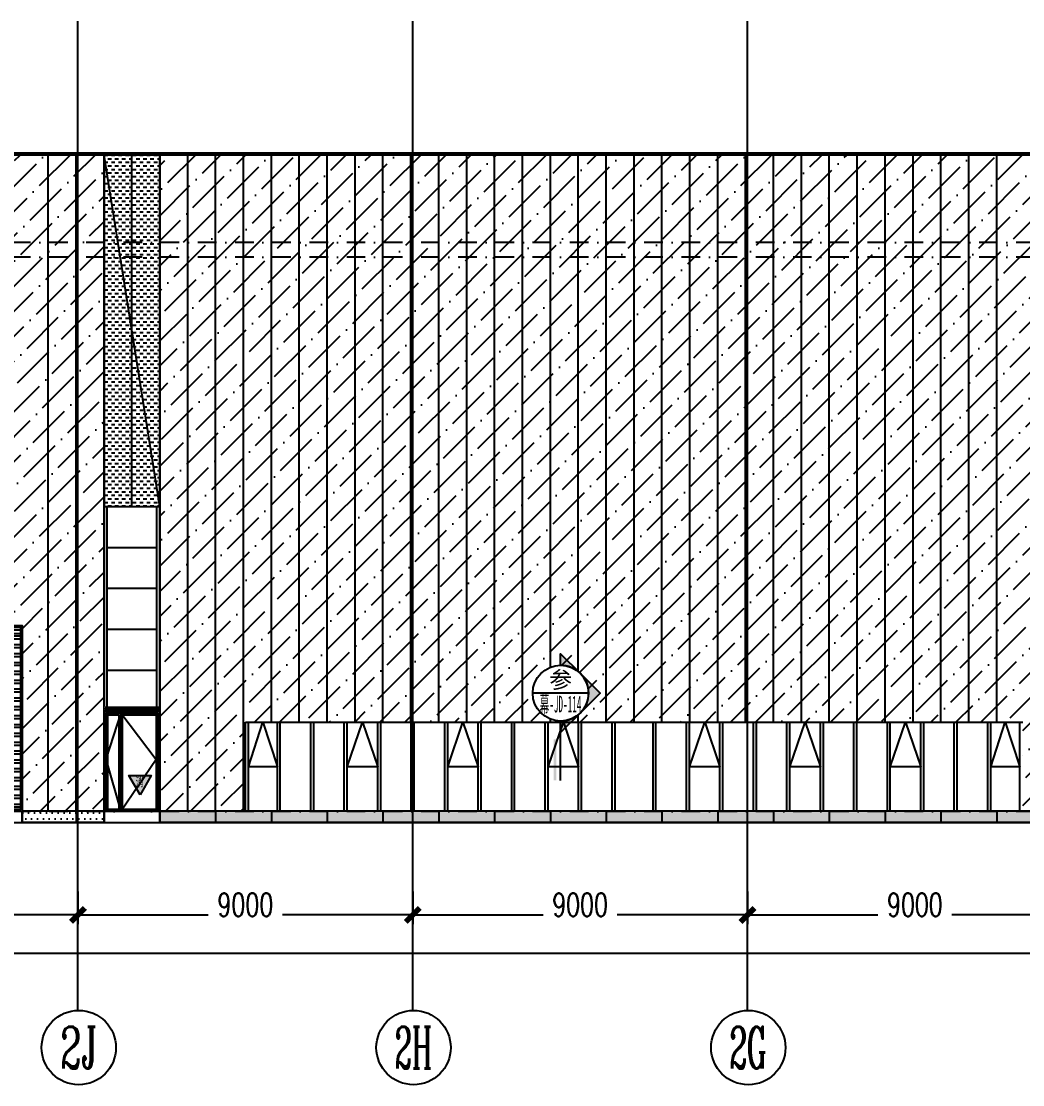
# Model space of a CAD drawing. Extents: x -2072575 to 87763, y 445513 to 805276.
# Drawn here: x -984925 to -958000, y 499738 to 528335 of the extents above; entities that cross this region are included whole.
import ezdxf
from ezdxf.enums import TextEntityAlignment as Align

# ---------------------------------------------------------------- set-up
doc = ezdxf.new("R2010")
doc.units = 0
doc.header["$LTSCALE"] = 1000
for name, pattern in [('__DASH', [0.35, 0.25, -0.1]), ('CENTER', [2, 1.25, -0.25, 0.25, -0.25]), ('DASHDOT', [1, 0.5, -0.25, 0, -0.25]), ('DOT', [0.25, 0, -0.25]), ('DOTE', [2.42, 2, -0.2, 0.02, -0.2])]:
    doc.linetypes.add(name, pattern=pattern)
doc.layers.get('Defpoints').update_dxf_attribs({"color": 210})
for name, color, linetype in [('!ZN1-填充-8', 8, 'Continuous'), ('!ZN1-文字-7', 7, 'Continuous'), ('!ZN1-标注-173', 173, 'Continuous'), ('!ZN3-玻璃幕墙-4', 4, 'Continuous'), ('!ZN4-辅助材料-1', 1, 'Continuous'), ('!ZN7-索引-3', 3, 'Continuous'), ('3符号', 3, 'Continuous'), ('3铝板幕墙', 3, 'Continuous'), ('4玻璃幕墙', 4, 'Continuous'), ('A-AXIS-DOTE', 14, 'DOTE'), ('A-HATCH-2', 251, 'Continuous'), ('A-LIN-V', 9, 'Continuous'), ('A-WINDOW', 140, 'Continuous'), ('A-云线', 50, 'Continuous'), ('A-门窗表显示尺寸', 160, 'Continuous'), ('AS-WALL', 40, 'Continuous'), ('DIM', 173, 'Continuous'), ('DOT', 8, 'DOT'), ('DOTE', 1, 'CENTER'), ('IE-填充-JYZS', 7, 'Continuous'), ('压型钢板', 23, 'Continuous')]:
    doc.layers.add(name, color=color, linetype=linetype)
doc.layers.add('A-WALL-HATCH', color=8, linetype='Continuous', lineweight=13)
doc.styles.add('_TCH_AXIS', font='COMPLEX', dxfattribs={"bigfont": 'GBCBIG'})
doc.styles.add('A-DIM_T3', font='SIMPLEX', dxfattribs={"width": 0.705882, "bigfont": 'GBCBIG'})
doc.styles.add('A-STANDARD', font='SIMPLEX', dxfattribs={"bigfont": 'GBCBIG'})
doc.styles.add('DHTEXT-1', font='romans.shx', dxfattribs={"width": 0.7, "bigfont": 'chinese.shx'})
doc.styles.add('中南符号', font='simhei.ttf')
doc.styles.add('样式 1', font='romans.shx', dxfattribs={"width": 0.7, "bigfont": 'chinese.shx'})
doc.dimstyles.new('A-DIM&&20', dxfattribs={"dimtxt": 59.5, "dimasz": 20, "dimexe": 20, "dimexo": 20, "dimgap": 25.25, "dimtad": 1, "dimdec": 0, "dimzin": 0, "dimdsep": 46, "dimtxsty": 'A-DIM_T3', "dimblk": 'ARCHTICK', "dimcen": 0.09, "dimclrt": 7, "dimazin": 2, "dimtfac": 1, "dimtdec": 0, "dimtix": 1, "dimtmove": 2, "dimatfit": 3, "dimfxl": 0, "dimtolj": 1, "dimtzin": 0, "dimarcsym": 0})
doc.dimstyles.new('ZN250', dxfattribs={"dimscale": 250, "dimtxt": 2.5, "dimasz": 1.5, "dimexe": 1, "dimexo": 2, "dimgap": 0.9, "dimtad": 1, "dimdec": 0, "dimdsep": 46, "dimtxsty": 'DHTEXT-1', "dimblk": 'ARCHTICK', "dimcen": 2.5, "dimclrd": 173, "dimclre": 173, "dimclrt": 7, "dimazin": 2, "dimtfac": 1, "dimtdec": 0, "dimtix": 1, "dimtmove": 2, "dimatfit": 3, "dimfxl": 0, "dimarcsym": 0})
pattern_1 = [(45, (14478.8, 0), (252.5697, 926.08891), [1190.625, -238.125, 0, -238.125])]

# ---------------------------------------------------------------- blocks, each defined once
blk = doc.blocks.new('消防救援口标识')
blk.add_wipeout([(0, 0), (-150, 260), (150, 260)]).dxf.layer = '!ZN1-标注-173'
at = {"layer": '!ZN1-填充-8'}
h = blk.add_hatch(color=252, dxfattribs=at)
h.dxf.hatch_style = 1
h.paths.add_polyline_path([(0, 0), (-150, 260), (150, 260)])
at = {"layer": '!ZN1-标注-173'}
blk.add_lwpolyline([(0, 0), (-150, 260), (150, 260)], close=True, dxfattribs=at)
at = {"layer": '!ZN1-文字-7', "ltscale": 1.5, "style": '样式 1', "width": 0.7}
blk.add_text('消', height=120, dxfattribs=at).set_placement((-62, 164), align=Align.MIDDLE_LEFT)
blk = doc.blocks.new('w4243')
at = {"layer": '!ZN4-辅助材料-1', "xscale": 2, "yscale": 2, "zscale": 2}
blk.add_blockref('消防救援口标识', (-1646421, 506714), dxfattribs=at)
blk = doc.blocks.new('WM1328')
at = {"layer": '4玻璃幕墙'}
for p, q in [((-1822540, 519937), (-1821040, 519937)), ((-1822540, 517237), (-1822540, 519937)), ((-1821040, 519937), (-1821040, 517237)), ((-1822490, 517237), (-1822490, 519887)), ((-1822490, 519887), (-1822090, 519887)), ((-1822440, 517287), (-1822440, 519837)), ((-1822440, 519837), (-1822140, 519837)), ((-1822140, 519837), (-1822140, 517287)), ((-1822090, 517237), (-1822090, 519887)), ((-1822090, 519887), (-1821090, 519887)), ((-1822040, 517287), (-1822040, 519837)), ((-1822040, 519837), (-1821140, 519837)), ((-1821090, 519887), (-1821090, 517237)), ((-1821040, 517237), (-1822540, 517237)), ((-1822140, 517287), (-1822440, 517287)), ((-1821140, 517287), (-1822040, 517287))]:
    blk.add_line(p, q, dxfattribs=at)
blk.add_lwpolyline([(-1822090, 519887), (-1822490, 518640), (-1822090, 517237)], dxfattribs=at)
at = {"layer": 'A-WALL-HATCH'}
blk.add_blockref('w4243', (-175149, 10966), dxfattribs=at)
at = {"layer": '4玻璃幕墙'}
blk.add_line((-1821140, 519837), (-1821140, 517287), dxfattribs=at)
blk.add_lwpolyline([(-1822090, 519887), (-1821140, 518630), (-1822090, 517237)], dxfattribs=at)
blk = doc.blocks.new('_ArchTick')
at = {"color": 0, "linetype": 'ByBlock', "const_width": 0.4}
blk.add_lwpolyline([(-0.5, -0.5), (0.5, 0.5)], dxfattribs=at)
blk = doc.blocks.new('*D29')
at = {"layer": 'A-门窗表显示尺寸', "color": 0, "lineweight": -2, "transparency": 16777216}
for p, q in [((-1641480, 522217), (-1641480, 522000)), ((-1638480, 522217), (-1638480, 522000)), ((-1641480, 522020), (-1638480, 522020))]:
    blk.add_line(p, q, dxfattribs=at)
at = {"layer": 'Defpoints', "color": 0, "transparency": 16777216}
for p in [(-1641480, 522237), (-1638480, 522237), (-1638480, 522020)]:
    blk.add_point(p, dxfattribs=at)
at = {"layer": 'A-门窗表显示尺寸', "color": 0, "lineweight": -2, "transparency": 16777216, "xscale": 20, "yscale": 20, "zscale": 20, "rotation": 180}
blk.add_blockref('_ArchTick', (-1641480, 522020), dxfattribs=at)
at = {"layer": 'A-门窗表显示尺寸', "color": 0, "lineweight": -2, "transparency": 16777216, "xscale": 20, "yscale": 20, "zscale": 20}
blk.add_blockref('_ArchTick', (-1638480, 522020), dxfattribs=at)
at = {"layer": 'A-门窗表显示尺寸', "color": 7, "transparency": 16777216, "insert": (-1639980, 522075), "char_height": 59.5, "attachment_point": 5, "style": 'A-DIM_T3'}
blk.add_mtext('\\A1;3000', dxfattribs=at)
blk = doc.blocks.new('*D30')
at = {"layer": 'A-门窗表显示尺寸', "color": 0, "lineweight": -2, "transparency": 16777216}
for p, q in [((-1644480, 522217), (-1644480, 522000)), ((-1641480, 522217), (-1641480, 522000)), ((-1644480, 522020), (-1641480, 522020))]:
    blk.add_line(p, q, dxfattribs=at)
at = {"layer": 'Defpoints', "color": 0, "transparency": 16777216}
for p in [(-1644480, 522237), (-1641480, 522237), (-1641480, 522020)]:
    blk.add_point(p, dxfattribs=at)
at = {"layer": 'A-门窗表显示尺寸', "color": 0, "lineweight": -2, "transparency": 16777216, "xscale": 20, "yscale": 20, "zscale": 20, "rotation": 180}
blk.add_blockref('_ArchTick', (-1644480, 522020), dxfattribs=at)
at = {"layer": 'A-门窗表显示尺寸', "color": 0, "lineweight": -2, "transparency": 16777216, "xscale": 20, "yscale": 20, "zscale": 20}
blk.add_blockref('_ArchTick', (-1641480, 522020), dxfattribs=at)
at = {"layer": 'A-门窗表显示尺寸', "color": 7, "transparency": 16777216, "insert": (-1642980, 522075), "char_height": 59.5, "attachment_point": 5, "style": 'A-DIM_T3'}
blk.add_mtext('\\A1;3000', dxfattribs=at)
blk = doc.blocks.new('*D31')
at = {"layer": 'A-门窗表显示尺寸', "color": 0, "lineweight": -2, "transparency": 16777216}
for p, q in [((-1638740, 522237), (-1639001, 522237)), ((-1638981, 517237), (-1638981, 522237)), ((-1638740, 517237), (-1639001, 517237))]:
    blk.add_line(p, q, dxfattribs=at)
at = {"layer": 'Defpoints', "color": 0, "transparency": 16777216}
for p in [(-1638981, 522237), (-1638720, 522237), (-1638720, 517237)]:
    blk.add_point(p, dxfattribs=at)
at = {"layer": 'A-门窗表显示尺寸', "color": 0, "lineweight": -2, "transparency": 16777216, "xscale": 20, "yscale": 20, "zscale": 20}
for p, rotation in [((-1638981, 522237), 90), ((-1638981, 517237), 270)]:
    blk.add_blockref('_ArchTick', p, dxfattribs=dict(at, rotation=rotation))
at = {"layer": 'A-门窗表显示尺寸', "color": 7, "transparency": 16777216, "insert": (-1639036, 519737), "char_height": 59.5, "attachment_point": 5, "rotation": 90, "style": 'A-DIM_T3'}
blk.add_mtext('\\A1;5000', dxfattribs=at)
blk = doc.blocks.new('*D990')
at = {"layer": 'Defpoints', "color": 0, "ltscale": 2500, "transparency": 16777216}
for p in [(0, -1657), (156300, -1657), (156300, -3824)]:
    blk.add_point(p, dxfattribs=at)
at = {"layer": 'DIM', "color": 173, "linetype": 'ByBlock', "lineweight": -2, "ltscale": 2500, "transparency": 16777216}
for p, q in [((0, -2157), (0, -4074)), ((156300, -2157), (156300, -4074)), ((0, -3824), (76719, -3824)), ((156300, -3824), (79481, -3824))]:
    blk.add_line(p, q, dxfattribs=at)
at = {"layer": 'DIM', "color": 173, "lineweight": -2, "ltscale": 2500, "transparency": 16777216, "xscale": 375, "yscale": 375, "zscale": 375, "rotation": 180}
blk.add_blockref('_ArchTick', (0, -3824), dxfattribs=at)
at = {"layer": 'DIM', "color": 173, "lineweight": -2, "ltscale": 2500, "transparency": 16777216, "xscale": 375, "yscale": 375, "zscale": 375}
blk.add_blockref('_ArchTick', (156300, -3824), dxfattribs=at)
at = {"layer": 'DIM', "color": 7, "ltscale": 2500, "transparency": 16777216, "insert": (78100, -3549), "char_height": 625, "attachment_point": 5, "style": 'DHTEXT-1'}
blk.add_mtext('156300', dxfattribs=at)
blk = doc.blocks.new('*D1004')
at = {"layer": 'Defpoints', "color": 0, "ltscale": 2500, "transparency": 16777216}
for p in [(75300, -1657), (84300, -1657), (84300, -2784)]:
    blk.add_point(p, dxfattribs=at)
at = {"layer": 'DIM', "color": 173, "linetype": 'ByBlock', "lineweight": -2, "ltscale": 2500, "transparency": 16777216}
for p, q in [((75300, -2157), (75300, -3034)), ((84300, -2157), (84300, -3034)), ((75300, -2784), (78804, -2784)), ((84300, -2784), (80796, -2784))]:
    blk.add_line(p, q, dxfattribs=at)
at = {"layer": 'DIM', "color": 173, "lineweight": -2, "ltscale": 2500, "transparency": 16777216, "xscale": 375, "yscale": 375, "zscale": 375, "rotation": 180}
blk.add_blockref('_ArchTick', (75300, -2784), dxfattribs=at)
at = {"layer": 'DIM', "color": 173, "lineweight": -2, "ltscale": 2500, "transparency": 16777216, "xscale": 375, "yscale": 375, "zscale": 375}
blk.add_blockref('_ArchTick', (84300, -2784), dxfattribs=at)
at = {"layer": 'DIM', "color": 7, "ltscale": 2500, "transparency": 16777216, "insert": (79800, -2509), "char_height": 625, "attachment_point": 5, "style": 'DHTEXT-1'}
blk.add_mtext('9000', dxfattribs=at)
blk = doc.blocks.new('*D1005')
at = {"layer": 'Defpoints', "color": 0, "ltscale": 2500, "transparency": 16777216}
for p in [(84300, -1657), (93300, -1657), (93300, -2784)]:
    blk.add_point(p, dxfattribs=at)
at = {"layer": 'DIM', "color": 173, "linetype": 'ByBlock', "lineweight": -2, "ltscale": 2500, "transparency": 16777216}
for p, q in [((84300, -2157), (84300, -3034)), ((93300, -2157), (93300, -3034)), ((84300, -2784), (87804, -2784)), ((93300, -2784), (89796, -2784))]:
    blk.add_line(p, q, dxfattribs=at)
at = {"layer": 'DIM', "color": 173, "lineweight": -2, "ltscale": 2500, "transparency": 16777216, "xscale": 375, "yscale": 375, "zscale": 375, "rotation": 180}
blk.add_blockref('_ArchTick', (84300, -2784), dxfattribs=at)
at = {"layer": 'DIM', "color": 173, "lineweight": -2, "ltscale": 2500, "transparency": 16777216, "xscale": 375, "yscale": 375, "zscale": 375}
blk.add_blockref('_ArchTick', (93300, -2784), dxfattribs=at)
at = {"layer": 'DIM', "color": 7, "ltscale": 2500, "transparency": 16777216, "insert": (88800, -2509), "char_height": 625, "attachment_point": 5, "style": 'DHTEXT-1'}
blk.add_mtext('9000', dxfattribs=at)
blk = doc.blocks.new('*D1006')
at = {"layer": 'Defpoints', "color": 0, "ltscale": 2500, "transparency": 16777216}
for p in [(93300, -1657), (102300, -1657), (102300, -2784)]:
    blk.add_point(p, dxfattribs=at)
at = {"layer": 'DIM', "color": 173, "linetype": 'ByBlock', "lineweight": -2, "ltscale": 2500, "transparency": 16777216}
for p, q in [((93300, -2157), (93300, -3034)), ((102300, -2157), (102300, -3034)), ((93300, -2784), (96804, -2784)), ((102300, -2784), (98796, -2784))]:
    blk.add_line(p, q, dxfattribs=at)
at = {"layer": 'DIM', "color": 173, "lineweight": -2, "ltscale": 2500, "transparency": 16777216, "xscale": 375, "yscale": 375, "zscale": 375, "rotation": 180}
blk.add_blockref('_ArchTick', (93300, -2784), dxfattribs=at)
at = {"layer": 'DIM', "color": 173, "lineweight": -2, "ltscale": 2500, "transparency": 16777216, "xscale": 375, "yscale": 375, "zscale": 375}
blk.add_blockref('_ArchTick', (102300, -2784), dxfattribs=at)
at = {"layer": 'DIM', "color": 7, "ltscale": 2500, "transparency": 16777216, "insert": (97800, -2509), "char_height": 625, "attachment_point": 5, "style": 'DHTEXT-1'}
blk.add_mtext('9000', dxfattribs=at)
blk = doc.blocks.new('*D979')
at = {"layer": 'Defpoints', "color": 0, "ltscale": 2500, "transparency": 16777216}
for p in [(102300, -1657), (111300, -1657), (111300, -2784)]:
    blk.add_point(p, dxfattribs=at)
at = {"layer": 'DIM', "color": 173, "linetype": 'ByBlock', "lineweight": -2, "ltscale": 2500, "transparency": 16777216}
for p, q in [((102300, -2157), (102300, -3034)), ((111300, -2157), (111300, -3034)), ((102300, -2784), (105804, -2784)), ((111300, -2784), (107796, -2784))]:
    blk.add_line(p, q, dxfattribs=at)
at = {"layer": 'DIM', "color": 173, "lineweight": -2, "ltscale": 2500, "transparency": 16777216, "xscale": 375, "yscale": 375, "zscale": 375, "rotation": 180}
blk.add_blockref('_ArchTick', (102300, -2784), dxfattribs=at)
at = {"layer": 'DIM', "color": 173, "lineweight": -2, "ltscale": 2500, "transparency": 16777216, "xscale": 375, "yscale": 375, "zscale": 375}
blk.add_blockref('_ArchTick', (111300, -2784), dxfattribs=at)
at = {"layer": 'DIM', "color": 7, "ltscale": 2500, "transparency": 16777216, "insert": (106800, -2509), "char_height": 625, "attachment_point": 5, "style": 'DHTEXT-1'}
blk.add_mtext('9000', dxfattribs=at)
blk = doc.blocks.new('卓越-轴号')
blk.add_circle((0, 0), 4)
at = {"color": 0, "style": '_TCH_AXIS', "width": 1.041667, "flags": 8}
blk.add_attdef('A', text='', height=4.48, dxfattribs=at).set_placement((-2, -2.24), (2, -2.24), align=Align.FIT)
blk = doc.blocks.new('*U104')
at = {"layer": '!ZN3-玻璃幕墙-4', "color": 7, "ltscale": 10}
blk.add_lwpolyline([(0, 0), (390, 1200), (780, 0)], dxfattribs=at)
blk = doc.blocks.new('*U89')
at = {"layer": '!ZN3-玻璃幕墙-4', "color": 7, "ltscale": 10}
blk.add_lwpolyline([(0, 0), (410, 1200), (820, 0)], dxfattribs=at)
blk = doc.blocks.new('*U92')
at = {"layer": '!ZN3-玻璃幕墙-4', "color": 7, "ltscale": 10}
blk.add_lwpolyline([(0, 0), (390, 1200), (780, 0)], dxfattribs=at)
blk = doc.blocks.new('*U153')
blk.add_trace([(0, 1.25), (0, 0.75), (7.38, 1.25), (7.38, 0.75)])
blk = doc.blocks.new('*U152')
at = {"linetype": 'Continuous'}
blk.add_wipeout([(0.09, -5), (0.46, -4.98), (0.83, -4.94), (1.19, -4.86), (1.55, -4.76), (1.89, -4.63), (2.23, -4.48), (2.55, -4.3), (2.87, -4.1), (3.16, -3.88), (3.44, -3.64), (3.7, -3.37), (3.94, -3.09), (4.15, -2.79), (4.35, -2.48), (4.52, -2.15), (4.67, -1.81), (4.79, -1.46), (4.88, -1.1), (4.95, -0.74), (4.99, -0.37), (5, 0), (4.99, 0.37), (4.95, 0.74), (4.88, 1.1), (4.79, 1.46), (4.67, 1.81), (4.52, 2.15), (4.35, 2.48), (4.15, 2.79), (3.94, 3.09), (3.7, 3.37), (3.44, 3.64), (3.16, 3.88), (2.87, 4.1), (2.55, 4.3), (2.23, 4.48), (1.89, 4.63), (1.55, 4.76), (1.19, 4.86), (0.83, 4.94), (0.46, 4.98), (0.09, 5), (-0.28, 5), (-0.65, 4.96), (-1.01, 4.9), (-1.37, 4.81), (-1.72, 4.7), (-2.07, 4.56), (-2.4, 4.42), (-2.72, 4.21), (-3.02, 3.99), (-3.31, 3.76), (-3.57, 3.51), (-3.82, 3.23), (-4.05, 2.94), (-4.26, 2.64), (-4.44, 2.31), (-4.6, 1.98), (-4.73, 1.63), (-4.84, 1.28), (-4.92, 0.92), (-4.98, 0.55), (-5, 0.18), (-5, -0.18), (-4.98, -0.55), (-4.92, -0.92), (-4.84, -1.28), (-4.73, -1.63), (-4.6, -1.98), (-4.44, -2.31), (-4.26, -2.64), (-4.05, -2.94), (-3.82, -3.23), (-3.57, -3.51), (-3.31, -3.76), (-3.02, -3.99), (-2.72, -4.21), (-2.4, -4.4), (-2.07, -4.56), (-1.72, -4.7), (-1.37, -4.81), (-1.01, -4.9), (-0.65, -4.96), (-0.28, -5)], dxfattribs=at)
h = blk.add_hatch(color=256)
h.paths.add_polyline_path([(-3.54, -3.54), (-7.07, 0), (-5, 0, 0.198912)])
h.paths.add_polyline_path([(3.54, -3.54), (0, -7.07), (-3.54, -3.54, 0.414214)])
h.paths.add_polyline_path([(5, 0), (7.07, 0), (3.54, -3.54, 0.198912)])
for points in [[(-7.07, 0), (-5, 0, 0.198912), (-3.54, -3.54), (-7.07, 0)], [(5, 0), (7.07, 0), (3.54, -3.54, 0.198912), (5, 0)], [(-3.54, -3.54, 0.414214), (3.54, -3.54), (0, -7.07), (-3.54, -3.54, 0.414214)]]:
    blk.add_lwpolyline(points, format="xyb", close=True)
at = {"ltscale": 10}
blk.add_circle((0, 0), 5, dxfattribs=at)
blk = doc.blocks.new('Zsymbol-CutIndexes_3')
at = {"linetype": 'Continuous'}
blk.add_line((5.01, 0), (-5.01, 0), dxfattribs=at)
at = {"color": 0, "style": '中南符号'}
blk.add_attdef('视图', text='', height=3, dxfattribs=at).set_placement((0, 0), align=Align.BOTTOM_CENTER)
at = {"color": 0, "style": '中南符号', "width": 0.692568}
blk.add_attdef('图号', text='', height=3, dxfattribs=at).set_placement((-3.74, -3.44), (3.73, -3.44), align=Align.FIT)
blk = doc.blocks.new('20250924150415')
at = {"ltscale": 10}
blk.add_wipeout([(0, 0), (0, 120), (1500, 120), (1500, 0)], dxfattribs=at).dxf.layer = '3铝板幕墙'
at = {"layer": '!ZN1-填充-8'}
h = blk.add_hatch(dxfattribs=at)
h.set_pattern_fill('DOTS', color=141, scale=20, style=0)
h.set_pattern_definition([(0, (1780047.875, -510492.864), (15.875, 31.75), [0, -31.75])])
h.paths.add_polyline_path([(0, 120), (1500, 120), (1500, 0), (0, 0)])
blk = doc.blocks.new('434')
at = {"layer": 'A-HATCH-2'}
h = blk.add_hatch(dxfattribs=at)
h.set_pattern_fill('ANSI32', color=256, scale=50, angle=45)
h.set_pattern_definition([(180, (-500, 6e-11), (-1e-14, -238.125), []), (180, (-579.38, 79.38), (-1e-14, -238.125), [])])
h.paths.add_polyline_path([(-1644480.2, 522187.5), (-1638530.2, 522187.5), (-1638530.2, 517287.5), (-1644480.2, 517287.5)])
at = {"layer": 'A-AXIS-DOTE', "linetype": '__DASH', "ltscale": 2}
blk.add_line((-1641480.2, 517237.5), (-1641480.2, 522237.5), dxfattribs=at)
at = {"layer": 'A-WINDOW'}
for points in [[(-1644480.2, 522237.5), (-1638480.2, 522237.5), (-1638480.2, 517237.5), (-1644480.2, 517237.5)], [(-1644430.2, 522187.5), (-1638530.2, 522187.5), (-1638530.2, 517287.5), (-1644430.2, 517287.5)]]:
    blk.add_lwpolyline(points, close=True, dxfattribs=at)
at = {"layer": 'A-门窗表显示尺寸', "color": 3, "style": 'A-STANDARD', "width": 0.705882}
blk.add_text('JLM6050', height=59.5, dxfattribs=at).set_placement((-1644380, 517317.5))
at = {"layer": 'A-门窗表显示尺寸'}
for p1, p2, distance, picture, middle in [((-1644480.2, 522237.5), (-1641480.2, 522237.5), -217.5, '*D30', (-1642980.2, 522075)), ((-1641480.2, 522237.5), (-1638480.2, 522237.5), -217.5, '*D29', (-1639980.2, 522075)), ((-1638720.2, 517237.5), (-1638720.2, 522237.5), 260.4, '*D31', (-1639035.6, 519737.5))]:
    dim = blk.add_aligned_dim(p1=p1, p2=p2, distance=distance, dimstyle='A-DIM&&20', dxfattribs=at)
    dim.commit()
    dim.dimension.update_dxf_attribs({"geometry": picture, "text_midpoint": middle})
blk = doc.blocks.new('20250821140123')
at = {"layer": 'DOT', "linetype": 'DASHDOT'}
for p, q in [((163030.7, 17700), (-7959.1, 17700)), ((163030.7, 15300), (-7959.1, 15300)), ((163030.7, 14900), (-7959.1, 14900)), ((163030.7, 0), (-7959.1, 0))]:
    blk.add_line(p, q, dxfattribs=at)
at = {"layer": 'DOTE', "ltscale": 250}
for p, q in [((84300, -5350), (84300, 21247.6)), ((93300, -5350), (93300, 21247.6)), ((102300, -5350), (102300, 21247.6))]:
    blk.add_line(p, q, dxfattribs=at)
at = {"layer": '3符号', "color": 7}
ref = blk.add_blockref('卓越-轴号', (84321.1, -6349.8), dxfattribs=dict(at, xscale=250, yscale=250, zscale=250))
ref.add_attrib('A', '2J', dxfattribs={"layer": '0', "color": 0, "height": 1120, "style": '_TCH_AXIS', "width": 0.604839}).set_placement((83821.1, -6909.8), (84821.1, -6909.8), align=Align.FIT)
ref = blk.add_blockref('卓越-轴号', (93321.1, -6349.8), dxfattribs=dict(at, xscale=250, yscale=250, zscale=250))
ref.add_attrib('A', '2H', dxfattribs={"layer": '0', "color": 0, "height": 1120, "style": '_TCH_AXIS', "width": 0.46875}).set_placement((92821.1, -6909.8), (93821.1, -6909.8), align=Align.FIT)
ref = blk.add_blockref('卓越-轴号', (102321.1, -6349.8), dxfattribs=dict(at, xscale=250, yscale=250, zscale=250))
ref.add_attrib('A', '2G', dxfattribs={"layer": '0', "color": 0, "height": 1120, "style": '_TCH_AXIS', "width": 0.493421}).set_placement((101821.1, -6909.8), (102821.1, -6909.8), align=Align.FIT)
at = {"layer": 'A-LIN-V'}
blk.add_blockref('434', (1721280.2, -517237.5), dxfattribs=at)
at = {"layer": 'DIM', "ltscale": 2500}
for base, p1, p2, picture, middle in [((156300, -3824.1), (0, -1657.5), (156300, -1657.5), '*D990', (78100, -3549.1)), ((84300, -2784.1), (75300, -1657.5), (84300, -1657.5), '*D1004', (79800, -2509.1)), ((93300, -2784.1), (84300, -1657.5), (93300, -1657.5), '*D1005', (88800, -2509.1)), ((102300, -2784.1), (93300, -1657.5), (102300, -1657.5), '*D1006', (97800, -2509.1)), ((111300, -2784.1), (102300, -1657.5), (111300, -1657.5), '*D979', (106800, -2509.1))]:
    dim = blk.add_linear_dim(base=base, p1=p1, p2=p2, angle=0, dimstyle='ZN250', dxfattribs=at)
    dim.commit()
    dim.dimension.update_dxf_attribs({"geometry": picture, "text_midpoint": middle, "dimtype": 129})

msp = doc.modelspace()

# ---------------------------------------------------------------- hatches: boundary and pattern name
at = {"layer": '!ZN1-填充-8'}
h = msp.add_hatch(dxfattribs=at)
h.set_pattern_fill('ANSI36', color=256, scale=300, style=0)
h.set_pattern_definition(pattern_1)
h.paths.add_polyline_path([(-981199.7, 507087.5), (-978899.7, 507087.5), (-978899.7, 509487.5), (-957999.7, 509487.5), (-957999.7, 507087.5), (-981249.7, 507087.5), (-981199.7, 507087.5), (-955699.7, 507087.5), (-955699.7, 524737.5), (-981199.7, 524737.5)])
h = msp.add_hatch(dxfattribs=at)
h.set_pattern_fill('DOTS', color=141, scale=100, style=0)
h.paths.add_polyline_path([(-984899.7, 507099.3), (-982699.7, 507099.3), (-982699.7, 506787.5), (-984899.7, 506787.5)])
h = msp.add_hatch(dxfattribs=at)
h.set_pattern_fill('DOTS', color=141, scale=100, style=0)
h.paths.add_polyline_path([(-981199.7, 507099.3), (-936399.7, 507099.3), (-936399.7, 506787.5), (-981199.7, 506787.5)])
at = {"layer": 'IE-填充-JYZS', "ltscale": 10}
h = msp.add_hatch(dxfattribs=at)
h.set_pattern_fill('DOTS', color=141, scale=10)
h.set_pattern_definition([(0, (-1068599.68, 524737.465), (7.9375, 15.875), [0, -15.875])])
h.paths.add_polyline_path([(-1068599.7, 524787.5), (-910599.7, 524787.5), (-910599.7, 524737.5), (-1068599.7, 524737.5)])
h = msp.add_hatch(dxfattribs=at)
h.set_pattern_fill('DASH', color=253, scale=100)
h.set_pattern_definition([(0, (14478.79, 0), (95.25, 95.25), [95.25, -95.25])])
h.paths.add_polyline_path([(-982699.7, 515287.5), (-981199.7, 515287.5), (-981199.7, 524737.5), (-982699.7, 524737.5)])

# ---------------------------------------------------------------- linework, layer by layer
at = {"layer": '!ZN7-索引-3', "ltscale": 3}
msp.add_line((-970423.2, 507922.4), (-970423.2, 510266.3), dxfattribs=at)
at = {"layer": '3铝板幕墙', "ltscale": 1000}
for p, q in [((-984199.7, 524787.5, 0), (-984199.7, 524737.5)), ((-983449.7, 524787.5, 0), (-983449.7, 524737.5)), ((-982699.7, 524787.5, 0), (-982699.7, 524737.5)), ((-981199.7, 524787.5, 0), (-981199.7, 524737.5)), ((-979699.7, 524787.5, 0), (-979699.7, 524737.5)), ((-978199.7, 524787.5, 0), (-978199.7, 524737.5)), ((-976699.7, 524787.5, 0), (-976699.7, 524737.5)), ((-975199.7, 524787.5, 0), (-975199.7, 524737.5)), ((-973699.7, 524787.5, 0), (-973699.7, 524737.5)), ((-972199.7, 524787.5, 0), (-972199.7, 524737.5)), ((-970699.7, 524787.5, 0), (-970699.7, 524737.5)), ((-969199.7, 524787.5, 0), (-969199.7, 524737.5)), ((-967699.7, 524787.5, 0), (-967699.7, 524737.5)), ((-966199.7, 524787.5, 0), (-966199.7, 524737.5)), ((-964699.7, 524787.5, 0), (-964699.7, 524737.5)), ((-963199.7, 524787.5, 0), (-963199.7, 524737.5)), ((-961699.7, 524787.5, 0), (-961699.7, 524737.5)), ((-960199.7, 524787.5, 0), (-960199.7, 524737.5)), ((-958699.7, 524787.5, 0), (-958699.7, 524737.5)), ((-983449.7, 507099.3, 0), (-983449.7, 506787.5)), ((-979699.7, 507099.3, 0), (-979699.7, 506787.5)), ((-978199.7, 507099.3, 0), (-978199.7, 506787.5)), ((-976699.7, 507099.3, 0), (-976699.7, 506787.5)), ((-975199.7, 507099.3, 0), (-975199.7, 506787.5)), ((-973699.7, 507099.3, 0), (-973699.7, 506787.5)), ((-972199.7, 507099.3, 0), (-972199.7, 506787.5)), ((-970699.7, 507099.3, 0), (-970699.7, 506787.5)), ((-969199.7, 507099.3, 0), (-969199.7, 506787.5)), ((-967699.7, 507099.3, 0), (-967699.7, 506787.5)), ((-966199.7, 507099.3, 0), (-966199.7, 506787.5)), ((-964699.7, 507099.3, 0), (-964699.7, 506787.5)), ((-963199.7, 507099.3, 0), (-963199.7, 506787.5)), ((-961699.7, 507099.3, 0), (-961699.7, 506787.5)), ((-960199.7, 507099.3, 0), (-960199.7, 506787.5)), ((-958699.7, 507099.3, 0), (-958699.7, 506787.5))]:
    msp.add_line(p, q, dxfattribs=at)
at = {"layer": '3铝板幕墙', "ltscale": 2000}
msp.add_lwpolyline([(-1068599.7, 524787.5), (-910599.7, 524787.5), (-910599.7, 524737.5), (-1068599.7, 524737.5)], close=True, dxfattribs=at)
at = {"layer": '4玻璃幕墙', "ltscale": 1.5}
for p, q in [((-982699.7, 515287.5), (-981199.7, 515287.5)), ((-982619.7, 514187.5), (-981279.7, 514187.5)), ((-982619.7, 513087.5), (-981279.7, 513087.5)), ((-982619.7, 511987.5), (-981279.7, 511987.5)), ((-982619.7, 510887.5), (-981279.7, 510887.5)), ((-978899.7, 507099.3, 0), (-978899.7, 509487.5)), ((-978899.7, 509487.5), (-957999.7, 509487.5)), ((-978819.7, 507099.3, 0), (-978819.7, 509487.5)), ((-978039.7, 507099.3, 0), (-978039.7, 509487.5)), ((-977959.7, 507099.3, 0), (-977959.7, 509487.5)), ((-977139.7, 507099.3, 0), (-977139.7, 509487.5)), ((-977059.7, 507099.3, 0), (-977059.7, 509487.5)), ((-976239.7, 507099.3, 0), (-976239.7, 509487.5)), ((-976159.7, 507099.3, 0), (-976159.7, 509487.5)), ((-975339.7, 507099.3, 0), (-975339.7, 509487.5)), ((-975259.7, 507099.3, 0), (-975259.7, 509487.5)), ((-974439.7, 507099.3, 0), (-974439.7, 509487.5)), ((-974359.7, 507099.3, 0), (-974359.7, 509487.5)), ((-973539.7, 507099.3, 0), (-973539.7, 509487.5)), ((-973459.7, 507099.3, 0), (-973459.7, 509487.5)), ((-972639.7, 507099.3, 0), (-972639.7, 509487.5)), ((-972559.7, 507099.3, 0), (-972559.7, 509487.5)), ((-971739.7, 507099.3, 0), (-971739.7, 509487.5)), ((-971659.7, 507099.3, 0), (-971659.7, 509487.5)), ((-970839.7, 507099.3, 0), (-970839.7, 509487.5)), ((-970759.7, 507099.3, 0), (-970759.7, 509487.5)), ((-969939.7, 507099.3, 0), (-969939.7, 509487.5)), ((-969859.7, 507099.3, 0), (-969859.7, 509487.5)), ((-969039.7, 507099.3, 0), (-969039.7, 509487.5)), ((-968959.7, 507099.3, 0), (-968959.7, 509487.5)), ((-967939.7, 507099.3, 0), (-967939.7, 509487.5)), ((-967859.7, 507099.3, 0), (-967859.7, 509487.5)), ((-967039.7, 507099.3, 0), (-967039.7, 509487.5)), ((-966959.7, 507099.3, 0), (-966959.7, 509487.5)), ((-966139.7, 507099.3, 0), (-966139.7, 509487.5)), ((-966059.7, 507099.3, 0), (-966059.7, 509487.5)), ((-965239.7, 507099.3, 0), (-965239.7, 509487.5)), ((-965159.7, 507099.3, 0), (-965159.7, 509487.5)), ((-964339.7, 507099.3, 0), (-964339.7, 509487.5)), ((-964259.7, 507099.3, 0), (-964259.7, 509487.5)), ((-963439.7, 507099.3, 0), (-963439.7, 509487.5)), ((-963359.7, 507099.3, 0), (-963359.7, 509487.5)), ((-962539.7, 507099.3, 0), (-962539.7, 509487.5)), ((-962459.7, 507099.3, 0), (-962459.7, 509487.5)), ((-961639.7, 507099.3, 0), (-961639.7, 509487.5)), ((-961559.7, 507099.3, 0), (-961559.7, 509487.5)), ((-960739.7, 507099.3, 0), (-960739.7, 509487.5)), ((-960659.7, 507099.3, 0), (-960659.7, 509487.5)), ((-959839.7, 507099.3, 0), (-959839.7, 509487.5)), ((-959759.7, 507099.3, 0), (-959759.7, 509487.5)), ((-958939.7, 507099.3, 0), (-958939.7, 509487.5)), ((-958859.7, 507099.3, 0), (-958859.7, 509487.5)), ((-958079.7, 507099.3, 0), (-958079.7, 509487.5)), ((-978039.7, 508287.5), (-978819.7, 508287.5)), ((-975339.7, 508287.5), (-976159.7, 508287.5)), ((-972639.7, 508287.5), (-973459.7, 508287.5)), ((-969939.7, 508287.5), (-970759.7, 508287.5)), ((-966139.7, 508287.5), (-966959.7, 508287.5)), ((-963439.7, 508287.5), (-964259.7, 508287.5)), ((-960739.7, 508287.5), (-961559.7, 508287.5)), ((-958079.7, 508287.5), (-958859.7, 508287.5)), ((-978899.7, 507099.3, 0), (-957999.7, 507099.3, 0))]:
    msp.add_line(p, q, dxfattribs=at)
at = {"layer": 'A-LIN-V'}
for p, q in [((-910599.7, 524787.5), (-1068599.7, 524787.5)), ((-910599.7, 524737.5), (-1068599.7, 524737.5)), ((-982699.7, 524737.5), (-982699.7, 506787.5)), ((-981199.7, 524737.5), (-981199.7, 506787.5)), ((-984899.7, 507087.5), (-984899.7, 506787.5))]:
    msp.add_line(p, q, dxfattribs=at)
at = {"layer": 'AS-WALL'}
msp.add_line((-1075658.8, 506787.5), (-905069, 506787.5), dxfattribs=at)
msp.add_lwpolyline([(-981199.7, 515287.5), (-981199.7, 515287.5), (-982699.7, 524737.5)], dxfattribs=at)
at = {"layer": '压型钢板', "ltscale": 10}
for p, q in [((-984199.7, 507087.5), (-984199.7, 524737.5)), ((-983449.7, 507087.5), (-983449.7, 524737.5)), ((-981949.7, 515287.5), (-981949.7, 524737.5)), ((-980449.7, 507087.5), (-980449.7, 524737.5)), ((-979699.7, 507087.5), (-979699.7, 524737.5)), ((-978949.7, 507087.5), (-978949.7, 524737.5)), ((-978199.7, 509487.5), (-978199.7, 524737.5)), ((-977449.7, 509487.5), (-977449.7, 524737.5)), ((-976699.7, 509487.5), (-976699.7, 524737.5)), ((-975949.7, 509487.5), (-975949.7, 524737.5)), ((-975199.7, 509487.5), (-975199.7, 524737.5)), ((-974449.7, 509487.5), (-974449.7, 524737.5)), ((-973699.7, 509487.5), (-973699.7, 524737.5)), ((-972949.7, 509487.5), (-972949.7, 524737.5)), ((-972199.7, 509487.5), (-972199.7, 524737.5)), ((-971449.7, 509487.5), (-971449.7, 524737.5)), ((-970699.7, 509487.5), (-970699.7, 524737.5)), ((-969949.7, 509487.5), (-969949.7, 524737.5)), ((-969199.7, 509487.5), (-969199.7, 524737.5)), ((-968449.7, 509487.5), (-968449.7, 524737.5)), ((-967699.7, 509487.5), (-967699.7, 524737.5)), ((-966949.7, 509487.5), (-966949.7, 524737.5)), ((-966199.7, 509487.5), (-966199.7, 524737.5)), ((-965449.7, 509487.5), (-965449.7, 524737.5)), ((-964699.7, 509487.5), (-964699.7, 524737.5)), ((-963949.7, 509487.5), (-963949.7, 524737.5)), ((-963199.7, 509487.5), (-963199.7, 524737.5)), ((-962449.7, 509487.5), (-962449.7, 524737.5)), ((-961699.7, 509487.5), (-961699.7, 524737.5)), ((-960949.7, 509487.5), (-960949.7, 524737.5)), ((-960199.7, 509487.5), (-960199.7, 524737.5)), ((-959449.7, 509487.5), (-959449.7, 524737.5)), ((-958699.7, 509487.5), (-958699.7, 524737.5))]:
    msp.add_line(p, q, dxfattribs=at)

# ---------------------------------------------------------------- block references
at = {"layer": '!ZN3-玻璃幕墙-4', "ltscale": 500}
for name, p in [('*U104', (-978819.7, 508287.5)), ('*U89', (-976159.7, 508287.5)), ('*U89', (-973459.7, 508287.5)), ('*U89', (-970759.7, 508287.5)), ('*U89', (-966959.7, 508287.5)), ('*U89', (-964259.7, 508287.5)), ('*U89', (-961559.7, 508287.5)), ('*U92', (-958859.7, 508287.5))]:
    msp.add_blockref(name, p, dxfattribs=at)
at = {"layer": '!ZN7-索引-3', "color": 7, "ltscale": 3, "xscale": 150, "yscale": 150, "zscale": 150, "rotation": 90}
msp.add_blockref('*U153', (-970423.2, 507922.4), dxfattribs=at)

# ---------------------------------------------------------------- next in the draw order: block references
msp.add_blockref('WM1328', (839840.7, -10150))

# ---------------------------------------------------------------- next in the draw order: hatches: boundary and pattern name
at = {"layer": '!ZN1-填充-8'}
h = msp.add_hatch(dxfattribs=at)
h.set_pattern_fill('ANSI36', color=256, scale=300, style=0)
h.set_pattern_definition(pattern_1)
h.paths.add_polyline_path([(-982699.7, 524737.5), (-1008199.7, 524737.5), (-1008199.7, 515487.5), (-1008199.7, 510087.5), (-1008199.7, 509887.5), (-1008199.7, 507087.5), (-1008199.7, 507087.5), (-1005899.7, 507099.3), (-1005899.7, 509487.5), (-993199.7, 509487.5), (-993199.7, 507087.5), (-990899.7, 507087.5), (-990899.7, 507087.5), (-990899.7, 512087.5), (-984899.7, 512087.5), (-984899.7, 507087.5), (-982699.7, 507087.5)])
h.paths.add_polyline_path([(-993457.5, 508198.6), (-993457.5, 508376.3), (-993546.8, 508376.3), (-993546.8, 508198.6)], flags=17)
h.paths.add_polyline_path([(-999654.6, 509230.4), (-999444.8, 509230.4), (-999444.8, 509319.6), (-999654.6, 509319.6)], flags=17)
h.paths.add_polyline_path([(-1005815, 507185.1), (-1005561.2, 507185.1), (-1005561.2, 507274.4), (-1005815, 507274.4)], flags=17)
h.paths.add_polyline_path([(-993199.7, 509487.5), (-993199.7, 507087.5), (-993199.7, 507087.5), (-993199.7, 509487.5)])

# ---------------------------------------------------------------- next in the draw order: linework, layer by layer
at = {"layer": '3铝板幕墙', "ltscale": 1000}
for points in [[(-984899.7, 507099.3), (-982699.7, 507099.3), (-982699.7, 506787.5), (-984899.7, 506787.5)], [(-981199.7, 507099.3), (-936399.7, 507099.3), (-936399.7, 506787.5), (-981199.7, 506787.5)]]:
    msp.add_lwpolyline(points, close=True, dxfattribs=at)
at = {"layer": '4玻璃幕墙', "ltscale": 1.5}
for p, q in [((-982699.7, 507099.3, 0), (-982699.7, 515287.5)), ((-982619.7, 507099.3, 0), (-982619.7, 515287.5)), ((-981279.7, 507099.3, 0), (-981279.7, 515287.5)), ((-981199.7, 507099.3, 0), (-981199.7, 515287.5)), ((-982619.7, 509787.5), (-981279.7, 509787.5)), ((-981199.7, 507099.3, 0), (-982699.7, 507099.3, 0))]:
    msp.add_line(p, q, dxfattribs=at)
at = {"layer": 'A-LIN-V'}
msp.add_line((-981199.7, 507087.5), (-982699.7, 507087.5), dxfattribs=at)
at = {"layer": '压型钢板', "ltscale": 10}
for p, q in [((-982699.7, 506787.5), (-982699.7, 524737.5)), ((-981199.7, 506787.5), (-981199.7, 524737.5))]:
    msp.add_line(p, q, dxfattribs=at)

# ---------------------------------------------------------------- next in the draw order: block references
at = {"layer": 'A-云线', "ltscale": 10}
msp.add_blockref('20250821140123', (-1067699.7, 507087.5), dxfattribs=at)

# ---------------------------------------------------------------- next in the draw order: block references
at = {"layer": '!ZN7-索引-3', "color": 7, "ltscale": 3, "xscale": 150, "yscale": 150, "zscale": 150, "rotation": 90}
msp.add_blockref('*U152', (-970423.2, 510266.3), dxfattribs=at)
at = {"layer": '!ZN7-索引-3', "ltscale": 10}
msp.add_blockref('20250924150415', (-982699.7, 509787.5), dxfattribs=at)

# ---------------------------------------------------------------- next in the draw order: block references
at = {"layer": '!ZN7-索引-3', "color": 7, "ltscale": 3}
ref = msp.add_blockref('Zsymbol-CutIndexes_3', (-970423.2, 510266.3), dxfattribs=dict(at, xscale=150, yscale=150, zscale=150))
ref.add_attrib('视图', '参', dxfattribs={"layer": '0', "color": 0, "height": 450, "style": '中南符号'}).set_placement((-970423.2, 510266.3), align=Align.BOTTOM_CENTER)
ref.add_attrib('图号', '幕-JD-114', dxfattribs={"layer": '0', "color": 0, "height": 450, "style": '中南符号', "width": 0.38476}).set_placement((-970984.6, 509750.2), (-969864, 509750.2), align=Align.FIT)

doc.saveas('drawing.dxf')
